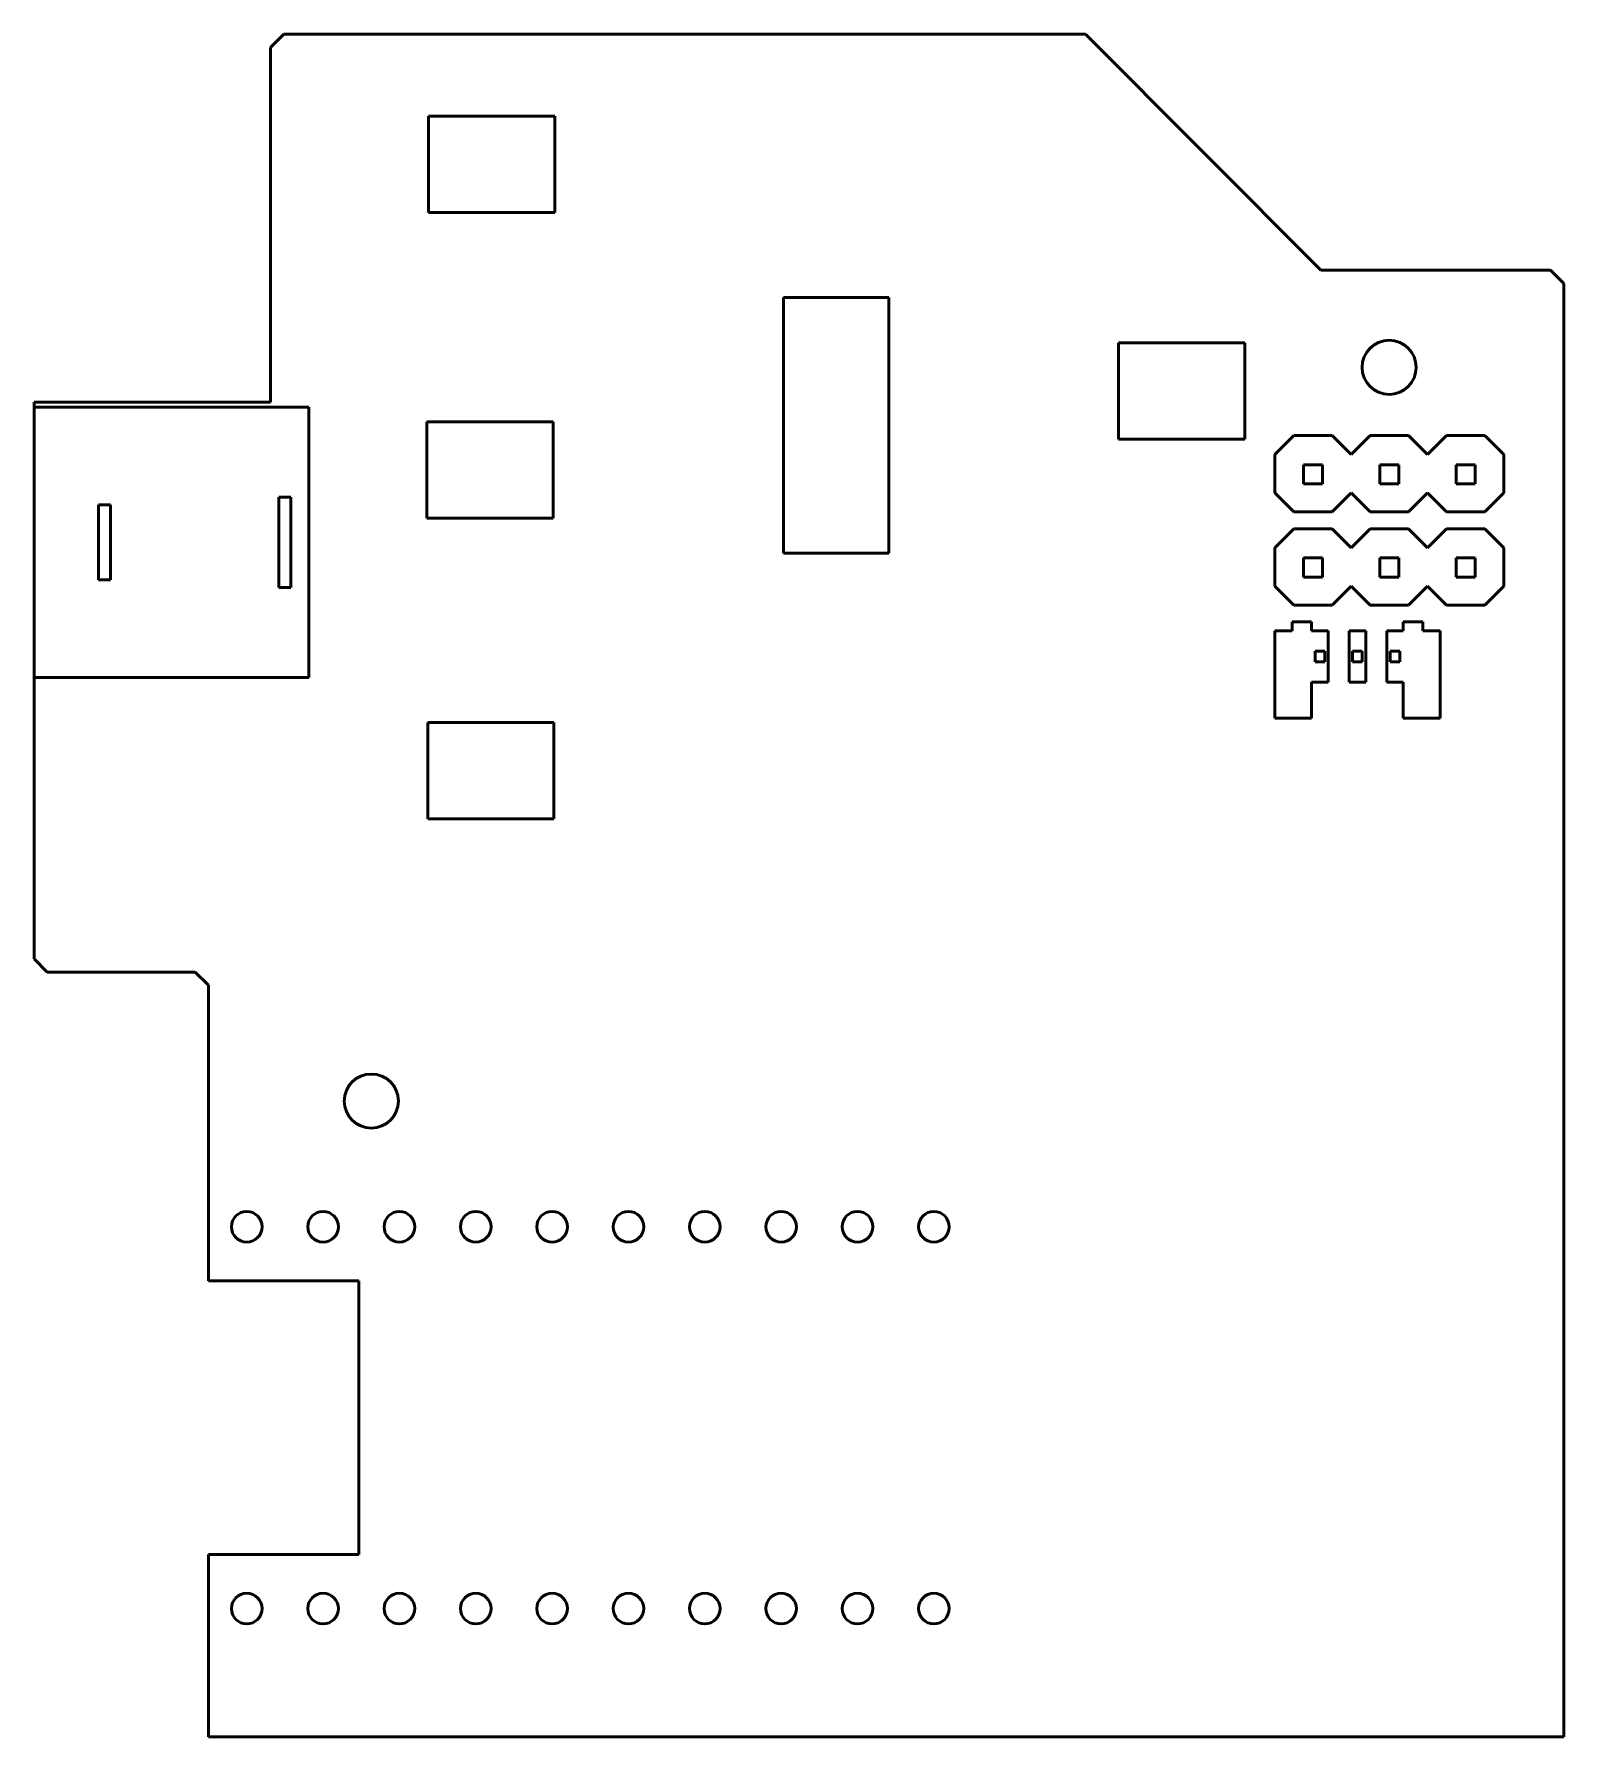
# Model space of a CAD drawing. Header units: millimetres. Extents: x 2.9 to 53.8, y 2 to 58.6.
import ezdxf

# ---------------------------------------------------------------- set-up
doc = ezdxf.new("R2010")
doc.units = ezdxf.units.MM
doc.layers.add('Visible (ISO)', color=7, linetype='Continuous', lineweight=50)

msp = doc.modelspace()

# ---------------------------------------------------------------- linework, layer by layer
at = {"layer": 'Visible (ISO)'}
for p, q in [((11.19, 58.646), (10.748, 58.204)), ((37.867, 58.646), (11.19, 58.646)), ((45.696, 50.79), (37.867, 58.646)), ((10.748, 58.204), (10.748, 46.401)), ((16.007, 52.714), (16.007, 55.914)), ((16.007, 55.914), (20.207, 55.914)), ((20.207, 55.914), (20.207, 52.714)), ((20.207, 52.714), (16.007, 52.714)), ((53.34, 50.79), (45.696, 50.79)), ((53.782, 50.349), (53.34, 50.79)), ((27.816, 41.383), (27.816, 49.883)), ((27.816, 49.883), (31.316, 49.883)), ((31.316, 49.883), (31.316, 41.383)), ((53.782, 2.001), (53.782, 50.349)), ((38.964, 45.175), (38.964, 48.375)), ((38.964, 48.375), (43.164, 48.375)), ((43.164, 48.375), (43.164, 45.175)), ((2.884, 46.401), (2.884, 46.237)), ((10.748, 46.401), (2.884, 46.401)), ((2.884, 46.237), (12.028, 46.237)), ((2.884, 37.237), (2.884, 46.237)), ((12.028, 46.237), (12.028, 37.237)), ((15.949, 42.544), (15.949, 45.744)), ((15.949, 45.744), (20.149, 45.744)), ((20.149, 45.744), (20.149, 42.544)), ((43.164, 45.175), (38.964, 45.175)), ((44.162, 44.655), (44.797, 45.29)), ((44.797, 45.29), (46.067, 45.29)), ((46.067, 45.29), (46.702, 44.655)), ((46.702, 44.655), (47.337, 45.29)), ((47.337, 45.29), (48.607, 45.29)), ((48.607, 45.29), (49.242, 44.655)), ((49.242, 44.655), (49.877, 45.29)), ((49.877, 45.29), (51.147, 45.29)), ((51.147, 45.29), (51.782, 44.655)), ((44.162, 43.385), (44.162, 44.655)), ((45.112, 44.32), (45.112, 43.68)), ((45.752, 44.32), (45.112, 44.32)), ((45.752, 43.68), (45.752, 44.32)), ((47.652, 44.32), (47.652, 43.68)), ((48.292, 44.32), (47.652, 44.32)), ((48.292, 43.68), (48.292, 44.32)), ((50.192, 44.32), (50.192, 43.68)), ((50.832, 44.32), (50.192, 44.32)), ((50.832, 43.68), (50.832, 44.32)), ((51.782, 44.655), (51.782, 43.385)), ((45.112, 43.68), (45.752, 43.68)), ((47.652, 43.68), (48.292, 43.68)), ((50.192, 43.68), (50.832, 43.68)), ((11.428, 43.237), (11.028, 43.237)), ((11.028, 43.237), (11.028, 40.237)), ((11.428, 40.237), (11.428, 43.237)), ((44.797, 42.75), (44.162, 43.385)), ((46.702, 43.385), (46.067, 42.75)), ((47.337, 42.75), (46.702, 43.385)), ((49.242, 43.385), (48.607, 42.75)), ((49.877, 42.75), (49.242, 43.385)), ((51.782, 43.385), (51.147, 42.75)), ((5.428, 42.987), (5.028, 42.987)), ((5.028, 42.987), (5.028, 40.487)), ((5.428, 40.487), (5.428, 42.987)), ((20.149, 42.544), (15.949, 42.544)), ((46.067, 42.75), (44.797, 42.75)), ((48.607, 42.75), (47.337, 42.75)), ((51.147, 42.75), (49.877, 42.75)), ((44.162, 41.555), (44.797, 42.19)), ((44.797, 42.19), (46.067, 42.19)), ((46.067, 42.19), (46.702, 41.555)), ((46.702, 41.555), (47.337, 42.19)), ((47.337, 42.19), (48.607, 42.19)), ((48.607, 42.19), (49.242, 41.555)), ((49.242, 41.555), (49.877, 42.19)), ((49.877, 42.19), (51.147, 42.19)), ((51.147, 42.19), (51.782, 41.555)), ((31.316, 41.383), (27.816, 41.383)), ((44.162, 40.285), (44.162, 41.555)), ((51.782, 41.555), (51.782, 40.285)), ((45.112, 41.22), (45.112, 40.58)), ((45.752, 41.22), (45.112, 41.22)), ((45.752, 40.58), (45.752, 41.22)), ((47.652, 41.22), (47.652, 40.58)), ((48.292, 41.22), (47.652, 41.22)), ((48.292, 40.58), (48.292, 41.22)), ((50.192, 41.22), (50.192, 40.58)), ((50.832, 41.22), (50.192, 41.22)), ((50.832, 40.58), (50.832, 41.22)), ((5.028, 40.487), (5.428, 40.487)), ((11.028, 40.237), (11.428, 40.237)), ((44.797, 39.65), (44.162, 40.285)), ((45.112, 40.58), (45.752, 40.58)), ((46.702, 40.285), (46.067, 39.65)), ((47.337, 39.65), (46.702, 40.285)), ((47.652, 40.58), (48.292, 40.58)), ((49.242, 40.285), (48.607, 39.65)), ((49.877, 39.65), (49.242, 40.285)), ((50.192, 40.58), (50.832, 40.58)), ((51.782, 40.285), (51.147, 39.65)), ((44.737, 39.09), (45.387, 39.09)), ((44.737, 38.79), (44.737, 39.09)), ((46.067, 39.65), (44.797, 39.65)), ((45.387, 39.09), (45.387, 38.79)), ((48.607, 39.65), (47.337, 39.65)), ((48.437, 38.79), (48.437, 39.09)), ((48.437, 39.09), (49.087, 39.09)), ((49.087, 39.09), (49.087, 38.79)), ((51.147, 39.65), (49.877, 39.65)), ((44.162, 38.79), (44.737, 38.79)), ((44.162, 35.89), (44.162, 38.79)), ((45.387, 38.79), (45.937, 38.79)), ((45.937, 38.79), (45.937, 37.09)), ((46.637, 38.79), (47.187, 38.79)), ((46.637, 37.09), (46.637, 38.79)), ((47.187, 38.79), (47.187, 37.09)), ((47.887, 38.79), (48.437, 38.79)), ((47.887, 37.09), (47.887, 38.79)), ((49.087, 38.79), (49.662, 38.79)), ((49.662, 38.79), (49.662, 35.89)), ((45.822, 38.115), (45.502, 38.115)), ((45.502, 38.115), (45.502, 37.765)), ((45.822, 37.765), (45.822, 38.115)), ((47.072, 38.115), (46.752, 38.115)), ((46.752, 38.115), (46.752, 37.765)), ((47.072, 37.765), (47.072, 38.115)), ((48.322, 38.115), (48.002, 38.115)), ((48.002, 38.115), (48.002, 37.765)), ((48.322, 37.765), (48.322, 38.115)), ((45.502, 37.765), (45.822, 37.765)), ((46.752, 37.765), (47.072, 37.765)), ((48.002, 37.765), (48.322, 37.765)), ((12.028, 37.237), (2.884, 37.237)), ((2.884, 37.237), (2.884, 27.886)), ((45.387, 37.09), (45.387, 35.89)), ((45.937, 37.09), (45.387, 37.09)), ((47.187, 37.09), (46.637, 37.09)), ((48.437, 37.09), (47.887, 37.09)), ((48.437, 35.89), (48.437, 37.09)), ((15.981, 32.541), (15.981, 35.741)), ((15.981, 35.741), (20.181, 35.741)), ((20.181, 35.741), (20.181, 32.541)), ((45.387, 35.89), (44.162, 35.89)), ((49.662, 35.89), (48.437, 35.89)), ((20.181, 32.541), (15.981, 32.541)), ((2.884, 27.886), (3.325, 27.444)), ((3.325, 27.444), (8.247, 27.444)), ((8.247, 27.444), (8.689, 27.003)), ((8.689, 27.003), (8.689, 17.171)), ((8.689, 17.171), (13.689, 17.171)), ((13.689, 17.171), (13.689, 8.071)), ((8.689, 8.071), (8.689, 2.001)), ((13.689, 8.071), (8.689, 8.071)), ((53.782, 2.001), (8.689, 2.001))]:
    msp.add_line(p, q, dxfattribs=at)
for centre, radius in [((47.967, 47.559), 0.9), ((14.106, 23.153), 0.9), ((9.959, 18.971), 0.51), ((12.499, 18.971), 0.51), ((15.039, 18.971), 0.51), ((17.579, 18.971), 0.51), ((20.119, 18.971), 0.51), ((22.659, 18.971), 0.51), ((25.199, 18.971), 0.51), ((27.739, 18.971), 0.51), ((30.279, 18.971), 0.51), ((32.819, 18.971), 0.51), ((9.959, 6.271), 0.51), ((12.499, 6.271), 0.51), ((15.039, 6.271), 0.51), ((17.579, 6.271), 0.51), ((20.119, 6.271), 0.51), ((22.659, 6.271), 0.51), ((25.199, 6.271), 0.51), ((27.739, 6.271), 0.51), ((30.279, 6.271), 0.51), ((32.819, 6.271), 0.51)]:
    msp.add_circle(centre, radius, dxfattribs=at)

doc.saveas('drawing.dxf')
